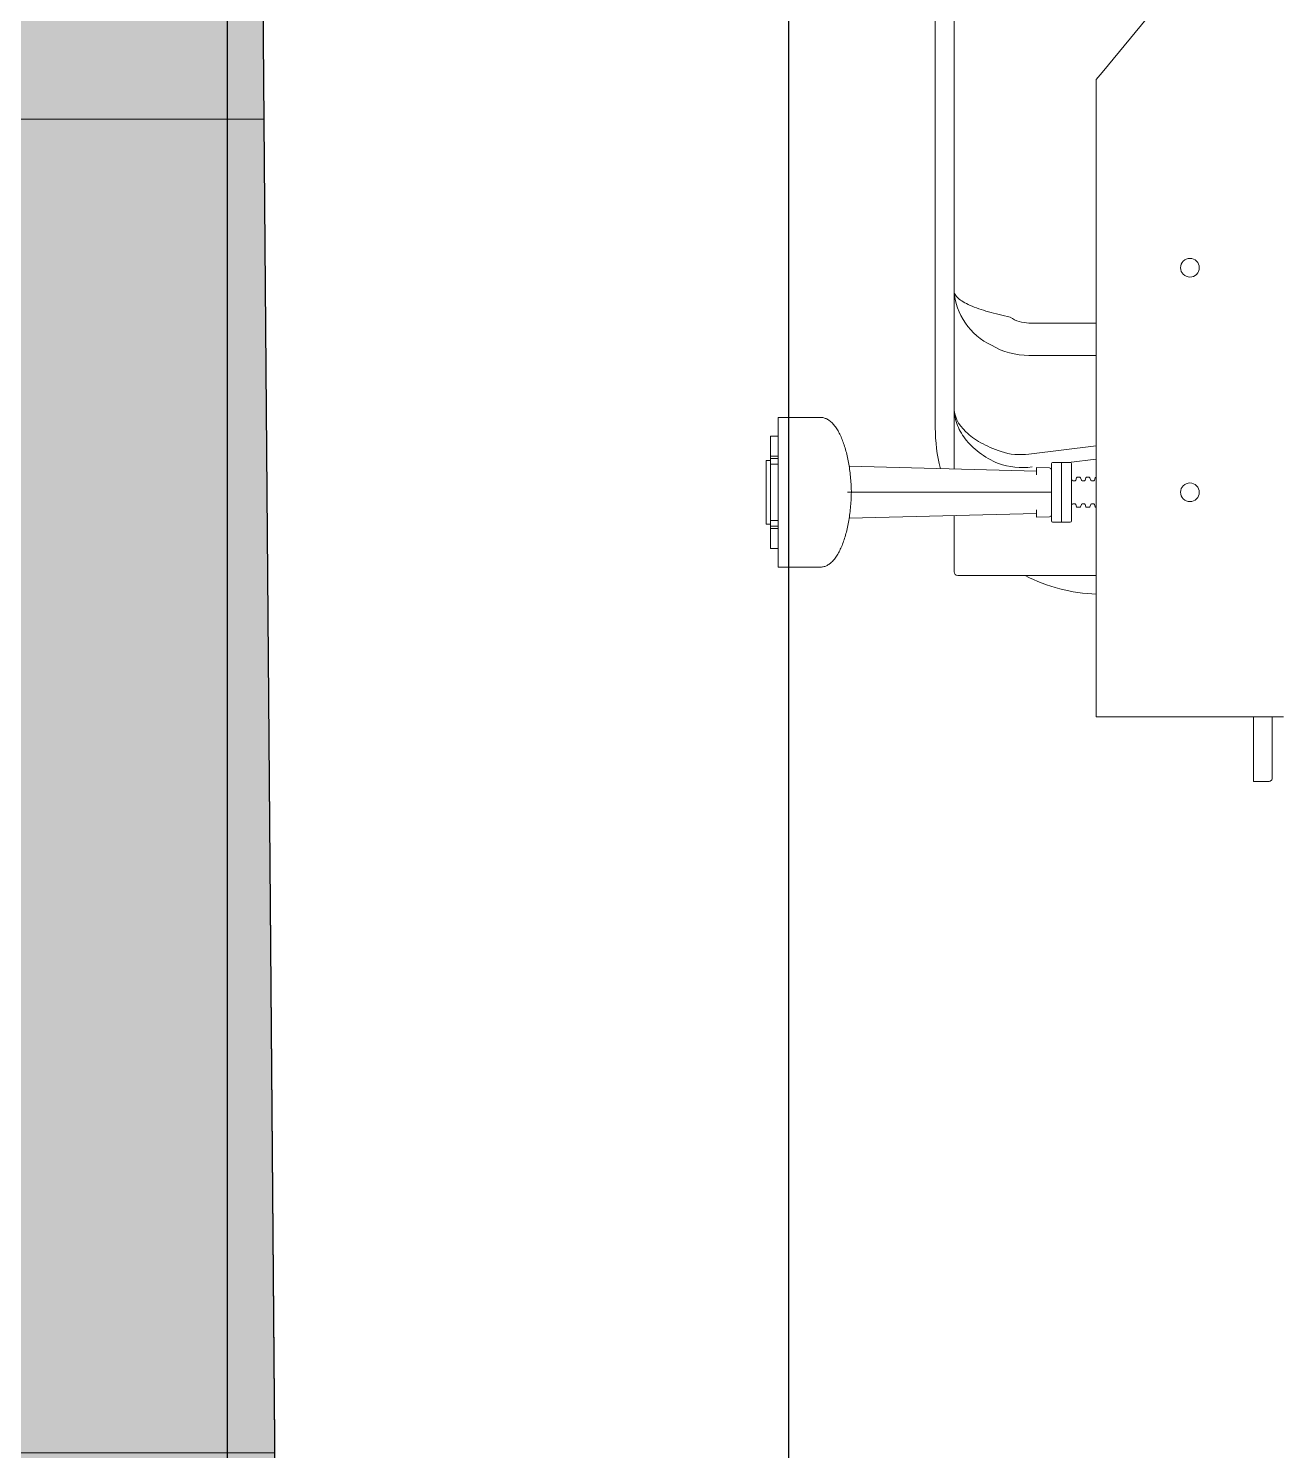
# Model space of a CAD drawing. Header units: millimetres. Extents: x -10496 to -5455, y -188 to 7293.
# Drawn here: x -7520.18 to -7486.74, y 3443.78 to 3481.77 of the extents above; entities that cross this region are included whole.
import ezdxf

# ---------------------------------------------------------------- set-up
doc = ezdxf.new("R2010")
doc.units = ezdxf.units.MM
for name, color, linetype, lineweight in [('.', 142, 'Continuous', 15), ('GJC_duvar', 10, 'Continuous', 30), ('GJC_tefris', 30, 'Continuous', 0), ('GJC_ölçüler', 253, 'Continuous', 5)]:
    doc.layers.add(name, color=color, linetype=linetype, lineweight=lineweight)

# ---------------------------------------------------------------- blocks, each defined once
blk = doc.blocks.new('fgjh')
at = {"layer": 'GJC_tefris', "color": 151, "extrusion": (-0.01667214942452569, 1.525087517426141e-05, 0.9998610099413704)}
for p, q in [((5037972.884641499, 2445228.21705988, 2049.115795842226), (5037972.88464153, 2445228.33705988, 2049.115794012375)), ((5037972.88464153, 2445228.33705988, 2049.115794012375), (5037972.900891638, 2445228.33705988, 2049.116064974281)), ((5037972.900891638, 2445228.33705988, 2049.116064974281), (5037974.568155138, 2445228.33705988, 2049.143865704495)), ((5037974.568155138, 2445228.33705988, 2049.143865704495), (5037974.584405246, 2445228.33705988, 2049.1441366664)), ((5037974.584405246, 2445228.33705988, 2049.1441366664), (5037974.584405216, 2445228.21705988, 2049.144138496251)), ((5037971.734801287, 2445228.017059879, 2049.096625920137), (5037971.734800999, 2445226.885625618, 2049.096643173101)), ((5037971.734801287, 2445228.017059879, 2049.096625920137), (5037975.734245327, 2445228.017059879, 2049.163314517843)), ((5037972.234731843, 2445228.21705988, 2049.104958945099), (5037972.235728576, 2445228.21705988, 2049.104975565091)), ((5037972.234731792, 2445228.017059879, 2049.10496199485), (5037972.234731843, 2445228.21705988, 2049.104958945099)), ((5037972.766498596, 2445228.21705988, 2049.113825872295), (5037972.235728576, 2445228.21705988, 2049.104975565091)), ((5037972.766498546, 2445228.017059879, 2049.113828922047), (5037972.766498596, 2445228.21705988, 2049.113825872295)), ((5037972.832699504, 2445228.21705988, 2049.114929737144), (5037972.766498596, 2445228.21705988, 2049.113825872295)), ((5037972.9846276, 2445228.21705988, 2049.117463057169), (5037972.832699504, 2445228.21705988, 2049.114929737144)), ((5037972.832699453, 2445228.017059879, 2049.114932786896), (5037972.832699504, 2445228.21705988, 2049.114929737144)), ((5037972.98462755, 2445228.017059879, 2049.11746610692), (5037972.9846276, 2445228.21705988, 2049.117463057169)), ((5037972.9846276, 2445228.21705988, 2049.117463057169), (5037973.03462065, 2445228.21705988, 2049.11829666464)), ((5037974.434426065, 2445228.21705988, 2049.141637673837), (5037973.03462065, 2445228.21705988, 2049.11829666464)), ((5037974.434426065, 2445228.21705988, 2049.141637673837), (5037974.484419115, 2445228.21705988, 2049.142471281308)), ((5037974.636347211, 2445228.21705988, 2049.145004601332), (5037974.484419115, 2445228.21705988, 2049.142471281308)), ((5037974.484419115, 2445228.21705988, 2049.142471281308), (5037974.484419065, 2445228.017059879, 2049.142474331059)), ((5037974.636347161, 2445228.017059879, 2049.145007651084), (5037974.636347211, 2445228.21705988, 2049.145004601332)), ((5037974.702548118, 2445228.21705988, 2049.146108466181), (5037974.636347211, 2445228.21705988, 2049.145004601332)), ((5037974.702548068, 2445228.017059879, 2049.146111515933), (5037974.702548118, 2445228.21705988, 2049.146108466181)), ((5037975.23331814, 2445228.21705988, 2049.154958773386), (5037974.702548118, 2445228.21705988, 2049.146108466181)), ((5037975.23331814, 2445228.21705988, 2049.154958773386), (5037975.234314873, 2445228.21705988, 2049.154975393378)), ((5037975.234314873, 2445228.21705988, 2049.154975393378), (5037975.234314822, 2445228.017059879, 2049.154978443129)), ((5037975.73424504, 2445226.885625618, 2049.163331770807), (5037975.734245327, 2445228.017059879, 2049.163314517843)), ((5037973.170519996, 2445221.11705988, 2049.120671010073), (5037973.039553836, 2445226.119199584, 2049.118410921539)), ((5037973.734522809, 2445226.058964252, 2049.130000077511), (5037973.734521463, 2445220.765751232, 2049.130080792422)), ((5037973.734522834, 2445226.158789118, 2049.129998555306), (5037973.734522808, 2445226.058776563, 2049.130000080373)), ((5037974.429486542, 2445226.118998304, 2049.14158731165), (5037974.298523108, 2445221.11705988, 2049.139479860731)), ((5037975.459282481, 2445223.81705988, 2049.158793721523), (5037991.807009996, 2445223.81705988, 2049.431383364646)), ((5037971.509831057, 2445222.108136247, 2049.092964790247), (5037971.509831339, 2445223.21705988, 2049.092947880541)), ((5037971.609817466, 2445223.31705988, 2049.094613570609), (5037973.112919535, 2445223.31705988, 2049.119676996497)), ((5037974.356124687, 2445223.31705988, 2049.140406779783), (5037975.9992427, 2445223.31705988, 2049.167804896871)), ((5037975.9992427, 2445223.31705988, 2049.167804896871), (5037979.122148855, 2445223.31705988, 2049.219877692526)), ((5037979.122148855, 2445223.31705988, 2049.219877692526), (5038018.889869427, 2445223.31705988, 2049.882983237262)), ((5037971.509830398, 2445219.51705988, 2049.093004300937), (5037971.509831057, 2445222.108136247, 2049.092964790247)), ((5037973.070499621, 2445221.11705988, 2049.119003223621), (5037973.168706472, 2445221.11705988, 2049.120640770512)), ((5037973.0796976, 2445220.765751033, 2049.119161953514), (5037973.070499621, 2445221.11705988, 2049.119003223621)), ((5037973.168706472, 2445221.11705988, 2049.120640770512), (5037973.268726847, 2445221.11705988, 2049.122308556964)), ((5037974.300336633, 2445221.11705988, 2049.139510100292), (5037974.200316257, 2445221.11705988, 2049.13784231384)), ((5037974.300336633, 2445221.11705988, 2049.139510100292), (5037974.398543484, 2445221.11705988, 2049.141147647183)), ((5037974.398543484, 2445221.11705988, 2049.141147647183), (5037974.389345326, 2445220.765751033, 2049.140999631335)), ((5037974.757375859, 2445221.31705988, 2049.147127935197), (5037974.978239958, 2445219.51705988, 2049.150838181715)), ((5037977.390337818, 2445219.51705988, 2049.191058627918), (5037977.390338277, 2445221.31705988, 2049.191031180158)), ((5037978.256243311, 2445221.31705988, 2049.205469685098), (5037978.256242854, 2445219.51705988, 2049.205497132858)), ((5037972.968778044, 2445220.71705988, 2049.117313171729), (5037973.134604844, 2445220.71705988, 2049.120078245248)), ((5037973.134604844, 2445220.71705988, 2049.120078245248), (5037974.334438057, 2445220.71705988, 2049.14008482456)), ((5037973.73452145, 2445220.71705988, 2049.130081534904), (5037973.734521463, 2445220.765751232, 2049.130080792422)), ((5037974.334438057, 2445220.71705988, 2049.14008482456), (5037974.500264857, 2445220.71705988, 2049.142849898079)), ((5037972.934632574, 2445220.44955988, 2049.116747894405), (5037972.938786775, 2445220.687583453, 2049.116813532903)), ((5037972.934632574, 2445220.44955988, 2049.116747894405), (5037973.134604776, 2445220.44955988, 2049.12008232429)), ((5037972.938786654, 2445220.211536308, 2049.11682079203), (5037972.934632574, 2445220.44955988, 2049.116747894405)), ((5037974.334437989, 2445220.44955988, 2049.140088903602), (5037973.134604776, 2445220.44955988, 2049.12008232429)), ((5037974.334437989, 2445220.44955988, 2049.140088903602), (5037974.534410191, 2445220.44955988, 2049.143423333487)), ((5037974.534410191, 2445220.44955988, 2049.143423333487), (5037974.530255991, 2445220.211536308, 2049.143357694989)), ((5037974.530256112, 2445220.687583453, 2049.143350435863), (5037974.534410191, 2445220.44955988, 2049.143423333487)), ((5037973.134604708, 2445220.18205988, 2049.120086403332), (5037972.968777908, 2445220.18205988, 2049.117321329813)), ((5037974.334437921, 2445220.18205988, 2049.140092982644), (5037973.134604708, 2445220.18205988, 2049.120086403332)), ((5037973.33457687, 2445220.025298409, 2049.123423223635), (5037973.334576854, 2445219.958821352, 2049.123424237328)), ((5037973.411406605, 2445220.067270179, 2049.124703678296), (5037973.347734643, 2445220.044092261, 2049.123642335822)), ((5037973.36962249, 2445220.18205988, 2049.124005199584), (5037973.41140663, 2445220.166849582, 2049.124702159834)), ((5037973.424564393, 2445220.148055729, 2049.124921845187), (5037973.424564377, 2445220.086064031, 2049.124922790483)), ((5037974.044478203, 2445220.086064031, 2049.135259523128), (5037974.044478219, 2445220.148055729, 2049.135258577831)), ((5037974.057635992, 2445220.166849582, 2049.135477690018), (5037974.099420139, 2445220.18205988, 2049.136174186392)), ((5037974.121307915, 2445220.044092261, 2049.136541257823), (5037974.057635967, 2445220.067270179, 2049.13547920848)), ((5037974.134465662, 2445219.958821352, 2049.136761956869), (5037974.134465679, 2445220.025298409, 2049.136760943176)), ((5037974.500264721, 2445220.18205988, 2049.142858056163), (5037974.334437921, 2445220.18205988, 2049.140092982644)), ((5037974.621673428, 2445219.51705988, 2049.144892624869), (5037974.531028497, 2445220.255798662, 2049.143369900984)), ((5037973.334576807, 2445219.775298409, 2049.123427035824), (5037973.33457679, 2445219.708821352, 2049.123428049516)), ((5037973.347734617, 2445219.9400275, 2049.12364392268), (5037973.411406565, 2445219.916849582, 2049.124705972023)), ((5037973.41140654, 2445219.817270179, 2049.124707490485), (5037973.34773458, 2445219.794092261, 2049.123646148011)), ((5037973.347734554, 2445219.6900275, 2049.123647734869), (5037973.411406502, 2445219.666849582, 2049.124709784212)), ((5037973.424564266, 2445219.64805573, 2049.124929469565), (5037973.42456425, 2445219.586064031, 2049.124930414861)), ((5037973.424564329, 2445219.89805573, 2049.124925657376), (5037973.424564313, 2445219.836064031, 2049.124926602672)), ((5037974.04447814, 2445219.836064031, 2049.135263335317), (5037974.044478156, 2445219.89805573, 2049.13526239002)), ((5037974.044478077, 2445219.586064031, 2049.135267147506), (5037974.044478092, 2445219.64805573, 2049.135266202209)), ((5037974.057635929, 2445219.916849582, 2049.135481502207), (5037974.121307889, 2445219.9400275, 2049.136542844682)), ((5037974.121307852, 2445219.794092261, 2049.136545070012), (5037974.057635903, 2445219.817270179, 2049.135483020669)), ((5037974.057635865, 2445219.666849582, 2049.135485314396), (5037974.121307826, 2445219.6900275, 2049.13654665687)), ((5037974.134465599, 2445219.708821352, 2049.136765769058), (5037974.134465615, 2445219.775298409, 2049.136764755365)), ((5037967.735353854, 2445214.677059881, 2049.030140740828), (5037967.735355045, 2445219.357059881, 2049.030069376653)), ((5037967.735355045, 2445219.357059881, 2049.030069376653), (5037967.735355085, 2445219.51705988, 2049.030066936852)), ((5037967.735355085, 2445219.51705988, 2049.030066936852), (5037984.757988782, 2445219.51705988, 2049.313910280837)), ((5037973.334576744, 2445219.525298409, 2049.123430848013), (5037973.334576742, 2445219.51705988, 2049.12343097364)), ((5037973.411406477, 2445219.567270179, 2049.124711302674), (5037973.347734516, 2445219.544092261, 2049.1236499602)), ((5037974.121307788, 2445219.544092261, 2049.136548882201), (5037974.057635839, 2445219.567270179, 2049.135486832858)), ((5037974.134465549, 2445219.51705988, 2049.136768693181), (5037974.134465552, 2445219.525298409, 2049.136768567554)), ((5037984.757988782, 2445219.51705988, 2049.313910280837), (5037984.952247451, 2445219.357059881, 2049.317151881098)), ((5037984.952247451, 2445219.357059881, 2049.317151881098), (5037989.007397184, 2445216.017059881, 2049.384820286544)), ((5037966.010593673, 2445214.917059881, 2049.001377623366), (5037966.010593775, 2445215.317059881, 2049.001371523864)), ((5037966.010593775, 2445215.317059881, 2049.001371523864), (5037966.671583349, 2445215.317059881, 2049.012393172713)), ((5037966.671583349, 2445215.317059881, 2049.012393172713), (5037967.735354017, 2445215.317059881, 2049.030130981625)), ((5037966.688945626, 2445214.817059881, 2049.012690305927), (5037966.110579749, 2445214.817059881, 2049.003046363184)), ((5037967.73535389, 2445214.817059881, 2049.030138606002), (5037966.688945626, 2445214.817059881, 2049.012690305927)), ((5037967.735353814, 2445214.517059881, 2049.030143180629), (5037967.735353854, 2445214.677059881, 2049.030140740828))]:
    blk.add_line(p, q, dxfattribs=at)
for centre in [(-2449824.486567526, 5035069.107827105, -81907.7138700232), (-2449824.49205527, 5035075.107824596, -81907.71387002322)]:
    blk.add_circle(centre, 0.2500000000000005, dxfattribs=at)
for centre, radius, start, end in [((-2449826.83814427, 5035070.830677015, -81907.71387002319), 4.450000000000009, 180.0524041068535, 194.281293608634), ((-2449830.684621357, 5035066.977157323, -81907.7138700232), 0.1000000000000002, 180.0524041068535, 270.0524041060623), ((-2449829.037394554, 5035074.619653661, -81907.71387002317), 1.758851542717755, 184.2130704702435, 244.6602326669066), ((-2449826.83814427, 5035070.830677015, -81907.71387002319), 4.450000000000009, 242.6306322439079, 268.120719780582), ((-2449828.155865527, 5035068.338620902, -81907.7138700232), 0.02999999999999847, 180.0524041068535, 269.0524041181399), ((-2449828.236012673, 5035068.499465493, -81907.71387002323), 0.04999999999999892, 271.552404095006, 0.05240410685350697), ((-2449828.237119243, 5035069.709329034, -81907.7138700232), 0.05000000000000015, 0.05240410685350697, 88.55240411753564), ((-2449828.157266456, 5035069.870319966, -81907.71387002322), 0.03000000000000124, 91.05240409446694, 180.0524041068535), ((-2449827.680865726, 5035068.339055349, -81907.71387002319), 0.02999999999999847, 271.052404094467, 0.05240410685350697), ((-2449827.49445724, 5035068.725075857, -81907.71387002319), 0.01999999999999986, 200.0524040996214, 270.0524041060623), ((-2449827.427980211, 5035068.725136657, -81907.71387002319), 0.01999999999999784, 270.0524041060623, 340.0524041175203), ((-2449827.61726024, 5035068.77496356, -81907.71387002322), 0.02000000000000051, 90.05240410606234, 160.0524041175203), ((-2449827.555268568, 5035068.775020258, -81907.71387002319), 0.02000000000000339, 20.05240409962139, 90.05240410606234), ((-2449827.617863892, 5035069.434963283, -81907.71387002323), 0.02000000000000061, 200.0524040996214, 270.0524041060623), ((-2449827.55587222, 5035069.435019981, -81907.7138700232), 0.02000000000000051, 270.0524041060623, 340.0524041175203), ((-2449827.495152354, 5035069.485075538, -81907.71387002319), 0.02000000000000061, 90.05240410606234, 160.0524041175203), ((-2449827.428675325, 5035069.485136339, -81907.7138700232), 0.01999999999999956, 20.05240409962139, 90.05240410606234), ((-2449827.682266655, 5035069.870754414, -81907.71387002322), 0.03000000000000022, 0.05240410685350697, 89.05240411813986), ((-2449827.244457343, 5035068.725304511, -81907.71387002317), 0.01999999999999986, 200.0524040996214, 270.0524041060623), ((-2449827.177980315, 5035068.725365313, -81907.7138700232), 0.01999999999999784, 270.0524041060623, 340.0524041175203), ((-2449827.305268672, 5035068.775248914, -81907.7138700232), 0.02000000000000339, 20.05240409962139, 90.05240410606234), ((-2449827.11726045, 5035068.775420871, -81907.7138700232), 0.02000000000000051, 90.05240410606234, 160.0524041175203), ((-2449827.055268776, 5035068.775477569, -81907.71387002319), 0.02000000000000339, 20.05240409962139, 90.05240410606234), ((-2449827.367260345, 5035068.775192215, -81907.71387002322), 0.02000000000000051, 90.05240410606234, 160.0524041175203), ((-2449827.305872324, 5035069.435248638, -81907.71387002323), 0.02000000000000051, 270.0524041060623, 340.0524041175203), ((-2449827.117864102, 5035069.435420595, -81907.71387002322), 0.02000000000000061, 200.0524040996214, 270.0524041060623), ((-2449827.055872429, 5035069.435477294, -81907.7138700232), 0.02000000000000051, 270.0524041060623, 340.0524041175203), ((-2449827.367863997, 5035069.435191937, -81907.7138700232), 0.02000000000000061, 200.0524040996214, 270.0524041060623), ((-2449827.17867543, 5035069.485364995, -81907.7138700232), 0.01999999999999956, 20.05240409962139, 90.05240410606234), ((-2449827.245152458, 5035069.485304194, -81907.7138700232), 0.02000000000000061, 90.05240410606234, 160.0524041175203), ((-2449826.994457448, 5035068.725533168, -81907.7138700232), 0.01999999999999986, 200.0524040996214, 270.0524041060623), ((-2449826.995152563, 5035069.48553285, -81907.71387002322), 0.02000000000000061, 90.05240410606234, 160.0524041175203), ((-2449822.379594396, 5035061.484751005, -81907.71387002322), 0.1000000000000002, 270.0524041060623, 0.05240410685350697)]:
    blk.add_arc(centre, radius, start, end, dxfattribs=at)
at = {"layer": 'GJC_tefris', "color": 151, "extrusion": (-0.0166721494245257, 1.525087517426304e-05, 0.9998610099413703)}
blk.add_ellipse((5037979.410783358, 2445221.31705988, 2049.224721025016), major_axis=(2.020445081581582, -5.710501541217682e-12, 0.03368984485768824), ratio=0.9897433186107482, start_param=2.617993877992041, end_param=3.141592653590335, dxfattribs=at)
at = {"layer": 'GJC_tefris', "color": 151, "extrusion": (-0.01667214942452571, 1.525087517427037e-05, 0.9998610099413705)}
blk.add_ellipse((5037977.181909936, 2445221.233895204, 2049.187557017184), major_axis=(2.694360311119754, -0.8538952795725041, 0.04494004658052982), ratio=0.8323484299813362, start_param=3.123186650335102, end_param=3.505351576055818, dxfattribs=at)
at = {"layer": 'GJC_tefris', "color": 151, "extrusion": (-0.0166721494245257, 1.525087517424781e-05, 0.9998610099413702)}
blk.add_ellipse((5037977.181909957, 2445221.31705988, 2049.187555749026), major_axis=(2.385890481622988, -0.6600134252680121, 0.03979351930611558), ratio=0.7911908134078183, start_param=3.095738414054455, end_param=3.477903339775196, dxfattribs=at)
at = {"layer": 'GJC_tefris', "color": 151, "extrusion": (-0.0166721494245257, 1.525087517426461e-05, 0.9998610099413703)}
blk.add_ellipse((5037979.410783358, 2445221.31705988, 2049.224721025016), major_axis=(-1.154540046617991, 2.630385103925245e-12, -0.01925133991867805), ratio=0.8660254037844384, start_param=5.759586531581287, end_param=6.283185307179584, dxfattribs=at)
at = {"layer": 'GJC_tefris', "color": 151}
for points, knots in [([(5037971.737113043, 2445226.889008464, 2049.096681673596), (5037971.736860096, 2445226.866892699, 2049.096677793187), (5037971.736852414, 2445226.821434684, 2049.096678358452), (5037971.760620442, 2445226.743551905, 2049.0970758656), (5037971.803708863, 2445226.662869601, 2049.09779557271), (5037971.867060825, 2445226.584294882, 2049.098853131414), (5037971.950491955, 2445226.508557959, 2049.100245456235), (5037972.053980312, 2445226.43637107, 2049.101972170511), (5037972.175630226, 2445226.369101533, 2049.104001644034), (5037972.313028311, 2445226.307653949, 2049.106293621143), (5037972.464106174, 2445226.252453711, 2049.108813605947), (5037972.627113489, 2445226.203724064, 2049.111532409307), (5037972.800398197, 2445226.161656247, 2049.114422481126), (5037972.982118146, 2445226.126458722, 2049.117453101283), (5037973.171007769, 2445226.098231071, 2049.120603165636), (5037973.363501594, 2445226.077386127, 2049.123813215528), (5037973.55599333, 2445226.063642287, 2049.12702312224), (5037973.67113109, 2445226.060679202, 2049.128943028236), (5037973.734533227, 2445226.059199704, 2049.130000247638)], [0, 0, 0, 0, 0.0416848420015125, 0.1013173164387321, 0.1621284701154374, 0.225836249932626, 0.2925709706908069, 0.3609920051418265, 0.4293507210502816, 0.496839400693535, 0.5633165432282466, 0.6288234266922177, 0.6934571771825065, 0.757332449570813, 0.820572702706941, 0.8833090138591092, 0.9456797470454285, 1, 1, 1, 1]), ([(5037973.734520812, 2445226.058964206, 2049.130000044208), (5037973.763001268, 2445226.059507209, 2049.130474932346), (5037973.849101273, 2445226.061267224, 2049.131910577208), (5037974.010915807, 2445226.069822642, 2049.134608617804), (5037974.204178214, 2445226.087107907, 2049.137830901802), (5037974.394870146, 2445226.111715125, 2049.14101021279), (5037974.578887482, 2445226.143241099, 2049.14407812293), (5037974.755171358, 2445226.181557692, 2049.147016978148), (5037974.921908114, 2445226.226435072, 2049.149796540178), (5037975.077573842, 2445226.277663677, 2049.152391401843), (5037975.220669268, 2445226.335054822, 2049.154776566396), (5037975.349803616, 2445226.398498882, 2049.15692884513), (5037975.463608048, 2445226.468008803, 2049.158825413134), (5037975.560685626, 2445226.543806325, 2049.160442973876), (5037975.638764302, 2445226.625763679, 2049.16174364408), (5037975.694044754, 2445226.710516279, 2049.162664123412), (5037975.72553599, 2445226.79679566, 2049.163187906974), (5037975.736929595, 2445226.857104634, 2049.163376969363), (5037975.734299576, 2445226.885440713, 2049.163332682991)], [0, 0, 0, 0, 0.0242588247355341, 0.0860445511582604, 0.1480299921215822, 0.2103372000607676, 0.2730974870503382, 0.3364321617696814, 0.4004521980198338, 0.4652591871356817, 0.5309469900787172, 0.5976009849261124, 0.6652837348791067, 0.7339722267558594, 0.8033583763915663, 0.8719111693876513, 0.9302541966408736, 0.9919049342362584, 0.9919049342362584, 0.9919049342362584, 0.9919049342362584]), ([(5037974.501085318, 2445222.128927417, 2049.142842043609), (5037974.58453571, 2445222.321939026, 2049.144230590412), (5037974.68353541, 2445222.493789838, 2049.145878736414), (5037974.909896346, 2445222.795245793, 2049.149648586262), (5037975.033702642, 2445222.920014782, 2049.151711087161), (5037975.295990552, 2445223.119903209, 2049.156081549367), (5037975.432087166, 2445223.193538819, 2049.158349764699), (5037975.64329805, 2445223.267939978, 2049.161870458788), (5037975.713945852, 2445223.286323243, 2049.163048192815), (5037975.855983241, 2445223.310885185, 2049.165416215947), (5037975.928193816, 2445223.31705988, 2049.166620194602), (5037975.9992427, 2445223.31705988, 2049.167804896871)], [0, 0, 0, 0, 0.25, 0.25, 0.5, 0.5, 0.75, 0.75, 0.875, 0.875, 1, 1, 1, 1]), ([(5037975.9992427, 2445223.31705988, 2049.167804896871), (5037975.777229198, 2445223.31705988, 2049.164102940061), (5037975.552984218, 2445223.212558617, 2049.160365368497), (5037975.245536502, 2445222.894203044, 2049.155243697585), (5037975.147766043, 2445222.760822332, 2049.153615461729), (5037974.969364964, 2445222.44347932, 2049.150645559263), (5037974.890294375, 2445222.262432498, 2049.149329860844), (5037974.822460567, 2445222.062920057, 2049.148201811409)], [0, 0, 0, 0, 0.5000000000000009, 0.5000000000000009, 0.7500000000000006, 0.7500000000000006, 1, 1, 1, 1]), ([(5037978.410922475, 2445221.81705988, 2049.208041251212), (5037978.43338047, 2445221.918134789, 2049.208414184608), (5037978.456468713, 2445222.017282825, 2049.208797656465), (5037978.504887087, 2445222.21168456, 2049.209602041833), (5037978.530491828, 2445222.30789297, 2049.210027519772), (5037978.583568511, 2445222.490905122, 2049.210909753679), (5037978.610878982, 2445222.577334475, 2049.211363822926), (5037978.667872749, 2445222.740116271, 2049.212311680704), (5037978.697788225, 2445222.816864172, 2049.212809334697), (5037978.788800623, 2445223.022622603, 2049.214323779483), (5037978.853430991, 2445223.13214941, 2049.215399785808), (5037978.95225665, 2445223.241933107, 2049.217045976471), (5037978.985578254, 2445223.269816373, 2049.21760117115), (5037979.053688185, 2445223.307581967, 2049.218736291927), (5037979.088280193, 2445223.31705988, 2049.219312950638), (5037979.122148855, 2445223.31705988, 2049.219877692526)], [0, 0, 0, 0, 0.124999999999999, 0.124999999999999, 0.249999999999998, 0.249999999999998, 0.374999999999997, 0.374999999999997, 0.4999999999999961, 0.4999999999999961, 0.7499999999999925, 0.7499999999999925, 0.8749999999999962, 0.8749999999999962, 1, 1, 1, 1])]:
    blk.add_open_spline(points, degree=3, knots=knots, dxfattribs=at)
blk = doc.blocks.new('rölöveteyit')
at = {"layer": '.'}
h = blk.add_hatch(color=1, dxfattribs=at)
h.dxf.hatch_style = 1
edge = h.paths.add_edge_path()
edge.add_line((30397.04087464232, -28775.81381283205), (30397.03897413201, -29355.67583328858))
edge.add_line((30397.03897413201, -29355.67583328858), (31597.0480032108, -29355.67583328872))
edge.add_line((31597.0480032108, -29355.67583328872), (31587.01830707199, -28125.52595468814))
edge.add_line((31587.01830707199, -28125.52595468814), (31667.0254355697, -28125.52595468814))
edge.add_line((31667.0254355697, -28125.52595468814), (31667.0254355697, -28145.52595468814))
edge.add_line((31667.0254355697, -28145.52595468814), (31867.04087464232, -28145.67584247625))
edge.add_line((31867.04087464232, -28145.67584247625), (31867.04087464232, -27605.67584247625))
edge.add_line((31867.04087464232, -27605.67584247625), (31667.0254355697, -27605.52595468814))
edge.add_line((31667.0254355697, -27605.52595468814), (31667.0254355697, -27625.52595468814))
edge.add_line((31667.0254355697, -27625.52595468814), (31587.04800321083, -27625.52595468814))
edge.add_line((31587.04800321083, -27625.52595468814), (31587.0480036185, -27605.7922509156))
edge.add_line((31587.04800361852, -27605.7922509156), (31367.04563919595, -27605.7922509156))
edge.add_line((31367.04563919595, -27605.7922509156), (30667.03256406741, -27605.52595468814))
edge.add_line((30667.0325640674, -27605.52595468814), (30667.0325640674, -27625.52595468814))
edge.add_line((30667.0325640674, -27625.52595468814), (30587.0254355697, -27625.52595468814))
edge.add_line((30587.0254355697, -27625.52595468814), (30587.0254355697, -27605.67583793139))
edge.add_line((30587.0254355697, -27605.67583793139), (30387.0408746422, -27605.67583793139))
edge.add_line((30387.0408746422, -27605.67583793139), (30387.04087464232, -28165.52595617732))
edge.add_line((30387.04087464232, -28165.52595617732), (30367.0480032108, -28165.67583793139))
edge.add_line((30367.0480032108, -28165.67583793139), (30366.95445506497, -28345.52591206356))
edge.add_line((30366.95445506499, -28345.52591206356), (30527.04253047008, -28345.60918110137))
edge.add_line((30527.04253047006, -28345.60918110137), (30527.05291562597, -28345.64759811089))
edge.add_line((30527.05291562597, -28345.64759811089), (30666.95173077562, -28345.64354258721))
edge.add_line((30666.95173077562, -28345.64354258721), (30667.15111050179, -28715.52607550894))
edge.add_line((30667.15111050179, -28715.52607550894), (30427.00032788515, -28715.65787190914))
edge.add_line((30427.00032788515, -28715.65787190914), (30427.00032788515, -28775.81381283205))
edge.add_line((30427.00032788515, -28775.81381283205), (30397.04087464264, -28775.8137146393))
at = {"color": 7, "true_color": 0xffffff}
for points in [[(31597.0480032108, -29355.67583328872), (31587.01830707199, -28125.52595468814), (31667.0254355697, -28125.52595468814), (31667.0254355697, -28145.52595468814), (31867.04087464232, -28145.67584247625), (31867.04087464232, -27605.67584247625), (31667.0254355697, -27605.52595468814), (31667.0254355697, -27625.52595468814), (31587.04800321083, -27625.52595468814), (31587.04800361852, -27605.7922509156), (31367.04563919595, -27605.7922509156), (30667.0325640674, -27605.52595468814), (30667.0325640674, -27625.52595468814), (30587.0254355697, -27625.52595468814), (30587.0254355697, -27605.67583793139), (30387.0408746422, -27605.67583793139), (30387.04087464232, -28165.52595617732), (30367.0480032108, -28165.67583793139), (30366.95445506499, -28345.52591206356), (30527.04253047006, -28345.60918110137), (30527.05291562597, -28345.64759811089), (30666.95173077562, -28345.64354258721), (30667.15111050179, -28715.52607550894)], [(31597.0480032108, -29355.67583328872), (31587.01830707199, -28125.52595468814), (31667.0254355697, -28125.52595468814), (31667.0254355697, -28145.67584247625), (31867.04087464232, -28145.67584247625), (31867.04087464232, -27605.67584247625), (31667.0254355697, -27605.52595468814), (31667.0254355697, -27625.52595468814), (31587.04800321083, -27625.52595468814), (31587.04800361852, -27605.7922509156), (31367.04563919595, -27605.7922509156), (30667.0325640674, -27605.52595468814), (30667.0325640674, -27625.52595468814), (30587.0254355697, -27625.52595468814), (30587.0254355697, -27605.67583793139), (30387.0408746422, -27605.67583793139), (30387.04087464232, -28165.52595617732), (30367.0480032108, -28165.67583793139), (30366.95445506499, -28345.52591206356), (30527.04253047006, -28345.60918110137), (30527.05291562597, -28345.64759811089), (30666.95173077562, -28345.64354258721), (30667.15111050179, -28715.52607550894)]]:
    blk.add_lwpolyline(points, dxfattribs=at)
at = {"layer": 'GJC_duvar'}
blk.add_lwpolyline([(31587.04800321092, -28165.67584247625), (31587.04800321092, -28345.67584247625)], dxfattribs=at)
blk = doc.blocks.new('new ytong')
at = {"layer": 'GJC_duvar'}
blk.add_lwpolyline([(-19108.33771532821, 3825.56202836756), (-19108.33771532821, 2635.562037549003)], dxfattribs=at)

msp = doc.modelspace()

# ---------------------------------------------------------------- hatches: boundary and pattern name
at = {"layer": '.', "true_color": 0x636466}
h = msp.add_hatch(dxfattribs=at)
h.set_pattern_fill('ANGLE', color=251, scale=5.099999999999999)
h.set_pattern_definition([(0, (-89361.79817234751, -2434.176067837267), (0, 35.62349999999999), [25.90799999999999, -9.715499999999997]), (90, (-89361.79817234751, -2434.176067837267), (-35.62349999999999, 2.181310262471287e-15), [25.90799999999999, -9.715499999999997])])
edge = h.paths.add_edge_path()
edge.add_line((-8704.88246870233, 2954.160237336437), (-8704.88436921264, 2374.298216879914))
edge.add_line((-8704.88436921264, 2374.298216879914), (-7504.875340133847, 2374.298216879775))
edge.add_line((-7504.875340133847, 2374.298216879775), (-7514.905036272656, 3604.448095480358))
edge.add_line((-7514.905036272656, 3604.448095480351), (-7434.897907774954, 3604.448095480351))
edge.add_line((-7434.897907774954, 3604.448095480351), (-7434.897907774954, 3584.448095480351))
edge.add_line((-7434.897907774954, 3584.448095480351), (-7234.88246870233, 3584.298207692242))
edge.add_line((-7234.88246870233, 3584.298207692242), (-7234.88246870233, 4124.298207692242))
edge.add_line((-7234.88246870233, 4124.298207692242), (-7434.897907774954, 4124.448095480351))
edge.add_line((-7434.897907774954, 4124.448095480351), (-7434.897907774954, 4104.448095480351))
edge.add_line((-7434.897907774954, 4104.448095480351), (-7514.875340133818, 4104.448095480351))
edge.add_line((-7514.875340133818, 4104.448095480351), (-7514.875339726146, 4124.181799252889))
edge.add_line((-7514.875339726146, 4124.181799252889), (-7734.877704148719, 4124.181799252889))
edge.add_line((-7734.877704148719, 4124.181799252889), (-8434.890779277252, 4124.448095480351))
edge.add_line((-8434.890779277252, 4124.448095480351), (-8434.890779277252, 4104.448095480351))
edge.add_line((-8434.890779277252, 4104.448095480351), (-8514.897907774954, 4104.448095480351))
edge.add_line((-8514.897907774954, 4104.448095480351), (-8514.897907774954, 4124.298212237096))
edge.add_line((-8514.897907774954, 4124.298212237096), (-8714.882468702446, 4124.298212237096))
edge.add_line((-8714.882468702446, 4124.298212237096), (-8714.88246870233, 3564.448093991166))
edge.add_line((-8714.88246870233, 3564.448093991166), (-8734.875340133847, 3564.298212237096))
edge.add_line((-8734.875340133847, 3564.298212237096), (-8734.968888279676, 3384.448138104926))
edge.add_line((-8734.968888279676, 3384.448138104926), (-8574.880812874588, 3384.364869067118))
edge.add_line((-8574.880812874588, 3384.364869067118), (-8574.870427718677, 3384.326452057598))
edge.add_line((-8574.870427718677, 3384.326452057598), (-8434.971612569032, 3384.330507581282))
edge.add_line((-8434.971612569032, 3384.330507581282), (-8434.772232842864, 3014.447974659546))
edge.add_line((-8434.772232842864, 3014.447974659546), (-8674.923015459499, 3014.316178259345))
edge.add_line((-8674.923015459499, 3014.316178259345), (-8674.923015459499, 2954.160237336437))
edge.add_line((-8674.923015459499, 2954.160237336437), (-8704.88246870201, 2954.160335529188))

# ---------------------------------------------------------------- linework, layer by layer
at = {"color": 7, "true_color": 0xffffff}
msp.add_lwpolyline([(-8704.88436921264, 2374.298216879914), (-7504.875340133847, 2374.298216879775), (-7514.905036272656, 3604.448095480351), (-7434.897907774954, 3604.448095480351), (-7434.897907774954, 3584.298207692242), (-7234.88246870233, 3584.298207692242), (-7234.88246870233, 4124.298207692242)], dxfattribs=at)
at = {"layer": 'GJC_duvar'}
msp.add_lwpolyline([(-7514.875340133731, 3564.298207692242), (-7514.875340133731, 3384.298207692242)], dxfattribs=at)

# ---------------------------------------------------------------- block references
at = {"rotation": 90}
msp.add_blockref('fgjh', (2437727.857774745, -5034504.356026995, -2049.551132134654), dxfattribs=at)

# ---------------------------------------------------------------- next in the draw order: block references
at = {"layer": 'GJC_ölçüler'}
msp.add_blockref('rölöveteyit', (-39101.92334334465, 31729.9740501685), dxfattribs=at)

# ---------------------------------------------------------------- next in the draw order: block references
at = {"layer": 'GJC_duvar', "color": 41, "true_color": 0xf4ee51}
msp.add_blockref('new ytong', (11608.45524662588, -261.2638206753181), dxfattribs=at)

doc.saveas('drawing.dxf')
